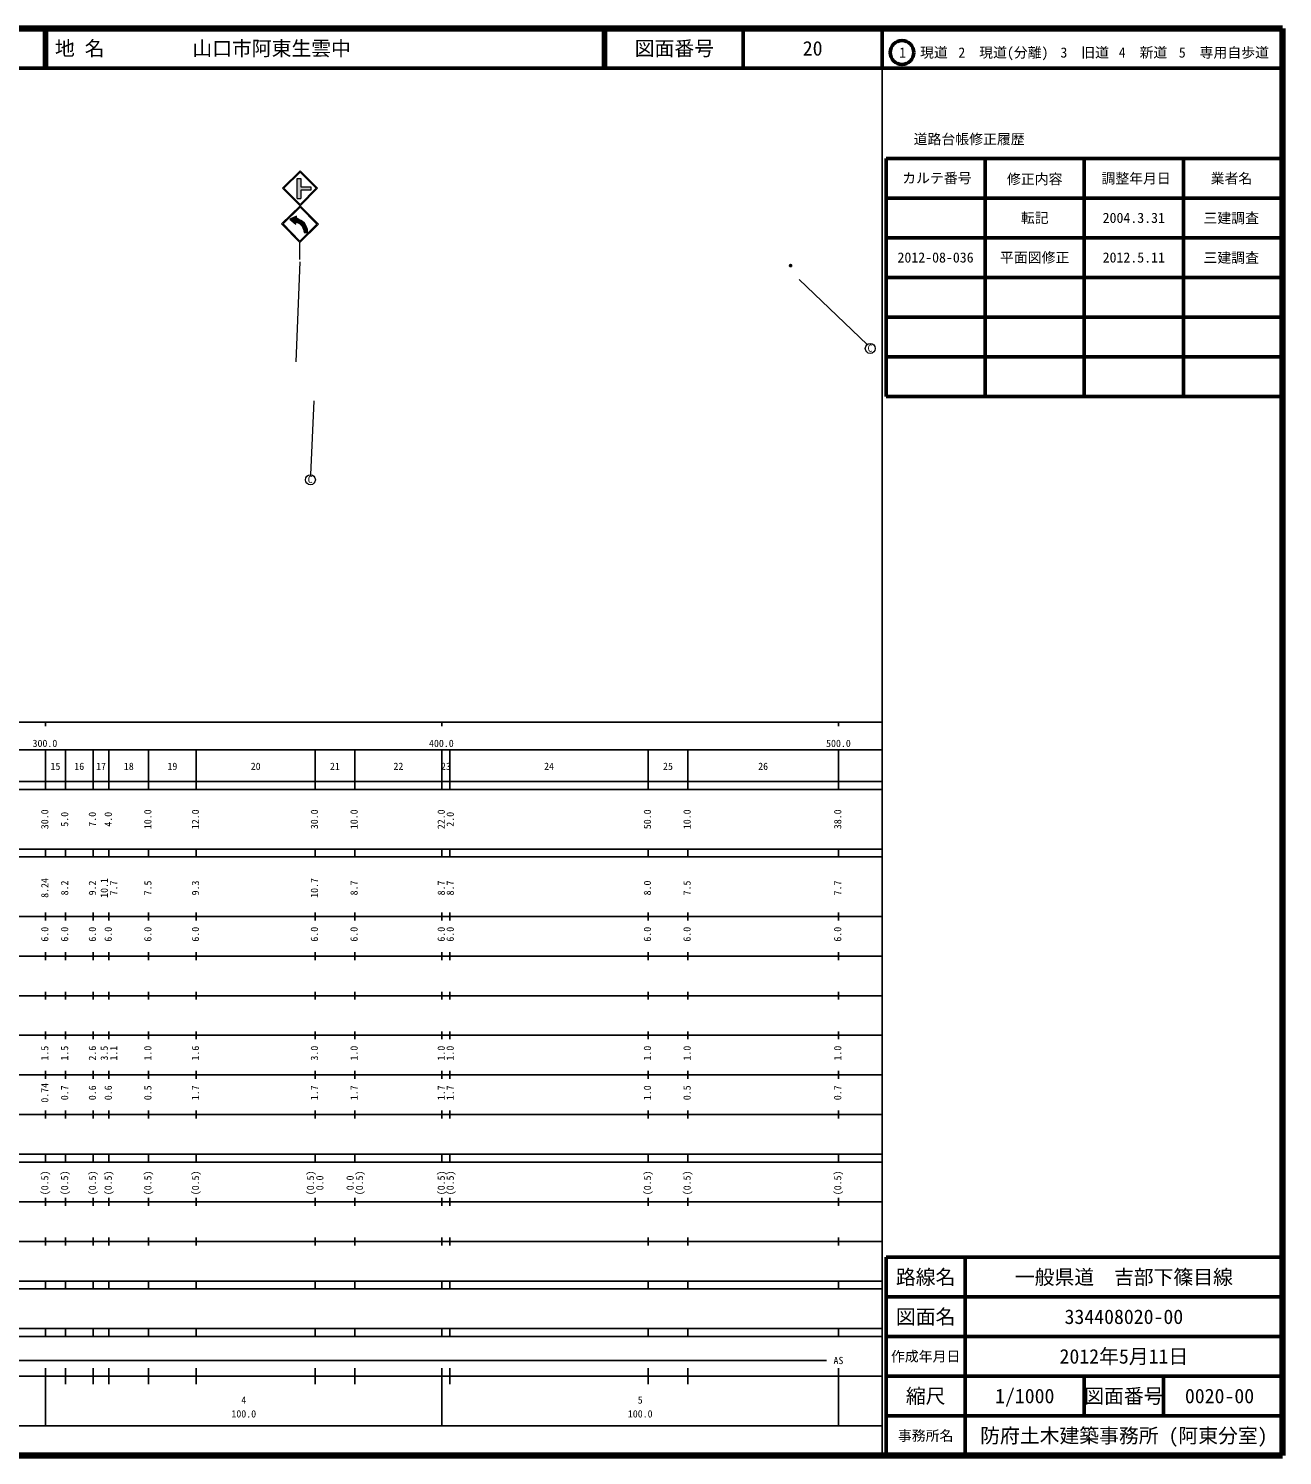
# Model space of a CAD drawing. Units: millimetres on the paper, with parts at other scales. Extents: x 40 to 680, y 20 to 380.
# Drawn here: x 363.7 to 680, y 20 to 380 of the extents above; entities that cross this region are included whole.
import ezdxf
from ezdxf.enums import TextEntityAlignment as Align

# ---------------------------------------------------------------- set-up
doc = ezdxf.new("R2010")
doc.units = ezdxf.units.MM
doc.header["$PDMODE"] = 32
doc.header["$PDSIZE"] = 0.5
for name, color, linetype, lineweight in [('M-BGD', 7, 'Continuous', 13), ('M-STR-STRC', 7, 'Continuous', 13), ('M-TTL', 2, 'Continuous', 140), ('M-TTL-BAND', 7, 'Continuous', 25), ('M-TTL-FRAM', 2, 'Continuous', 50), ('M-TTL-LINE', 7, 'Continuous', 50)]:
    doc.layers.add(name, color=color, linetype=linetype, lineweight=lineweight)
doc.layers.add('M-OTRS', color=6, linetype='Continuous')
doc.layers.add('M-TTL-TXT', color=7, linetype='Continuous')
doc.styles.add('ＭＳ ゴシック', font='')
doc.styles.get('ＭＳ ゴシック').set_extended_font_data('MS Gothic')

msp = doc.modelspace()

# ---------------------------------------------------------------- hatches: boundary and pattern name
at = {"layer": 'M-STR-STRC'}
for points in [[(432.396, 337.137), (432.396, 339.241), (434.894, 339.241), (434.894, 340.064), (432.36, 340.064), (432.36, 342.186), (431.447, 342.186), (431.447, 337.137)], [(432.396, 337.137), (432.396, 339.241), (434.894, 339.241), (434.894, 340.064), (432.36, 340.064), (432.36, 342.186), (431.447, 342.186), (431.447, 337.137)], [(432.396, 337.137), (432.396, 339.241), (434.894, 339.241), (434.894, 340.064), (432.36, 340.064), (432.36, 342.186), (431.447, 342.186), (431.447, 337.137)], [(432.396, 337.137), (432.396, 339.241), (434.894, 339.241), (434.894, 340.064), (432.36, 340.064), (432.36, 342.186), (431.447, 342.186), (431.447, 337.137)], [(432.396, 337.137), (432.396, 339.241), (434.894, 339.241), (434.894, 340.064), (432.36, 340.064), (432.36, 342.186), (431.447, 342.186), (431.447, 337.137)], [(431.447, 342.186), (432.36, 342.186), (432.36, 340.064), (434.894, 340.064), (434.894, 339.241), (432.396, 339.241), (432.396, 337.137), (431.447, 337.137)], [(431.214, 331.177), (431.167, 330.627), (429.584, 331.895), (431.339, 332.671), (431.305, 332.036), (431.446, 332.035), (431.868, 331.863), (432.388, 331.59), (432.78, 331.305), (433.285, 330.864), (433.494, 330.637), (433.827, 329.957), (434.048, 329.293), (434.041, 328.503), (433.209, 328.509), (433.143, 328.99), (433.075, 329.329), (432.909, 329.711), (432.812, 329.923), (432.631, 330.221), (432.337, 330.533), (432.043, 330.803), (431.734, 330.989)], [(431.214, 331.177), (431.167, 330.627), (429.584, 331.895), (431.339, 332.671), (431.305, 332.036), (431.446, 332.035), (431.868, 331.863), (432.388, 331.59), (432.78, 331.305), (433.285, 330.864), (433.494, 330.637), (433.827, 329.957), (434.048, 329.293), (434.041, 328.503), (433.209, 328.509), (433.143, 328.99), (433.075, 329.329), (432.909, 329.711), (432.812, 329.923), (432.631, 330.221), (432.337, 330.533), (432.043, 330.803), (431.734, 330.989)]]:
    msp.add_hatch(color=256, dxfattribs=at).paths.add_polyline_path(points)

# ---------------------------------------------------------------- linework, layer by layer
at = {"layer": 'M-BGD'}
for p, q in [((558.08, 316.668), (575.263, 300.316)), ((435.715, 286.078), (434.799, 267.445))]:
    msp.add_line(p, q, dxfattribs=at)
for centre in [(576.026, 299.283), (434.809, 266.151)]:
    msp.add_circle(centre, 1.25, dxfattribs=at)
at = {"layer": 'M-OTRS'}
msp.add_point((555.945, 320.18), dxfattribs=at)
at = {"layer": 'M-STR-STRC'}
for p, q in [((427.808, 339.714), (432.22, 344.127)), ((428.147, 339.714), (432.22, 343.787)), ((431.447, 342.186), (432.36, 342.186)), ((431.447, 337.137), (431.447, 342.186)), ((432.22, 344.127), (436.632, 339.714)), ((432.22, 343.787), (436.293, 339.714)), ((432.36, 342.186), (432.36, 340.064)), ((432.22, 335.302), (427.808, 339.714)), ((432.22, 335.641), (428.147, 339.714)), ((436.632, 339.714), (432.22, 335.302)), ((436.293, 339.714), (432.22, 335.641)), ((432.36, 340.064), (434.894, 340.064)), ((434.894, 339.241), (432.396, 339.241)), ((432.396, 339.241), (432.396, 337.137)), ((434.894, 340.064), (434.894, 339.241)), ((432.22, 335.302), (427.55, 330.706)), ((432.217, 334.946), (427.906, 330.703)), ((431.447, 337.137), (432.396, 337.137)), ((436.459, 330.635), (432.217, 334.946)), ((436.816, 330.632), (432.22, 335.302)), ((427.55, 330.706), (432.146, 326.036)), ((427.906, 330.703), (432.149, 326.393)), ((432.146, 326.036), (436.816, 330.632)), ((432.149, 326.393), (436.459, 330.635)), ((432.146, 321.769), (432.146, 326.036)), ((432.138, 321.169), (431.14, 295.911))]:
    msp.add_line(p, q, dxfattribs=at)
msp.add_lwpolyline([(434.041, 328.503), (434.048, 329.293), (433.827, 329.957), (433.494, 330.637), (433.285, 330.864), (432.78, 331.305), (432.388, 331.59), (431.868, 331.863), (431.446, 332.035), (431.305, 332.036), (431.339, 332.671), (429.584, 331.895), (431.167, 330.627), (431.214, 331.177), (431.734, 330.989), (432.043, 330.803), (432.337, 330.533), (432.631, 330.221), (432.812, 329.923), (432.909, 329.711), (433.075, 329.329), (433.143, 328.99), (433.209, 328.509)], close=True, dxfattribs=at)
at = {"layer": 'M-TTL'}
for p, q in [((680, 380), (40, 380)), ((680, 20), (680, 380)), ((40, 20), (680, 20))]:
    msp.add_line(p, q, dxfattribs=at)
at = {"layer": 'M-TTL-BAND'}
for p, q in [((579, 20), (579, 370)), ((40, 205), (579, 205)), ((368, 205), (368, 204)), ((468, 205), (468, 204)), ((568, 205), (568, 204)), ((68, 198), (579, 198)), ((368, 188), (368, 198)), ((373, 188), (373, 198)), ((380, 188), (380, 198)), ((384, 188), (384, 198)), ((394, 188), (394, 198)), ((406, 188), (406, 198)), ((436, 188), (436, 198)), ((446, 188), (446, 198)), ((468, 188), (468, 198)), ((470, 188), (470, 198)), ((520, 188), (520, 198)), ((530, 188), (530, 198)), ((568, 188), (568, 198)), ((40, 190), (579, 190)), ((40, 188), (579, 188)), ((40, 173), (579, 173)), ((368, 171), (368, 173)), ((373, 171), (373, 173)), ((380, 171), (380, 173)), ((384, 171), (384, 173)), ((394, 171), (394, 173)), ((406, 171), (406, 173)), ((436, 171), (436, 173)), ((446, 171), (446, 173)), ((468, 171), (468, 173)), ((470, 171), (470, 173)), ((520, 171), (520, 173)), ((530, 171), (530, 173)), ((568, 171), (568, 173)), ((40, 171), (579, 171)), ((40, 156), (579, 156)), ((368, 155), (368, 157)), ((373, 155), (373, 157)), ((380, 155), (380, 157)), ((384, 155), (384, 157)), ((394, 155), (394, 157)), ((406, 155), (406, 157)), ((436, 155), (436, 157)), ((446, 155), (446, 157)), ((468, 155), (468, 157)), ((470, 155), (470, 157)), ((520, 155), (520, 157)), ((530, 155), (530, 157)), ((568, 155), (568, 157)), ((46, 146), (579, 146)), ((368, 145), (368, 147)), ((373, 145), (373, 147)), ((380, 145), (380, 147)), ((384, 145), (384, 147)), ((394, 145), (394, 147)), ((406, 145), (406, 147)), ((436, 145), (436, 147)), ((446, 145), (446, 147)), ((468, 145), (468, 147)), ((470, 145), (470, 147)), ((520, 145), (520, 147)), ((530, 145), (530, 147)), ((568, 145), (568, 147)), ((368, 135), (368, 137)), ((373, 135), (373, 137)), ((380, 135), (380, 137)), ((384, 135), (384, 137)), ((394, 135), (394, 137)), ((406, 135), (406, 137)), ((436, 135), (436, 137)), ((446, 135), (446, 137)), ((468, 135), (468, 137)), ((470, 135), (470, 137)), ((520, 135), (520, 137)), ((530, 135), (530, 137)), ((568, 135), (568, 137)), ((52, 136), (579, 136)), ((46, 126), (579, 126)), ((368, 125), (368, 127)), ((373, 125), (373, 127)), ((380, 125), (380, 127)), ((384, 125), (384, 127)), ((394, 125), (394, 127)), ((406, 125), (406, 127)), ((436, 125), (436, 127)), ((446, 125), (446, 127)), ((468, 125), (468, 127)), ((470, 125), (470, 127)), ((520, 125), (520, 127)), ((530, 125), (530, 127)), ((568, 125), (568, 127)), ((52, 116), (579, 116)), ((368, 115), (368, 117)), ((373, 115), (373, 117)), ((380, 115), (380, 117)), ((384, 115), (384, 117)), ((394, 115), (394, 117)), ((406, 115), (406, 117)), ((436, 115), (436, 117)), ((446, 115), (446, 117)), ((468, 115), (468, 117)), ((470, 115), (470, 117)), ((520, 115), (520, 117)), ((530, 115), (530, 117)), ((568, 115), (568, 117)), ((46, 106), (579, 106)), ((368, 105), (368, 107)), ((373, 105), (373, 107)), ((380, 105), (380, 107)), ((384, 105), (384, 107)), ((394, 105), (394, 107)), ((406, 105), (406, 107)), ((436, 105), (436, 107)), ((446, 105), (446, 107)), ((468, 105), (468, 107)), ((470, 105), (470, 107)), ((520, 105), (520, 107)), ((530, 105), (530, 107)), ((568, 105), (568, 107)), ((40, 96), (579, 96)), ((40, 94), (579, 94)), ((368, 94), (368, 96)), ((373, 94), (373, 96)), ((380, 94), (380, 96)), ((384, 94), (384, 96)), ((394, 94), (394, 96)), ((406, 94), (406, 96)), ((436, 94), (436, 96)), ((446, 94), (446, 96)), ((468, 94), (468, 96)), ((470, 94), (470, 96)), ((520, 94), (520, 96)), ((530, 94), (530, 96)), ((568, 94), (568, 96)), ((49, 84), (579, 84)), ((368, 83), (368, 85)), ((373, 83), (373, 85)), ((380, 83), (380, 85)), ((384, 83), (384, 85)), ((394, 83), (394, 85)), ((406, 83), (406, 85)), ((436, 83), (436, 85)), ((446, 83), (446, 85)), ((468, 83), (468, 85)), ((470, 83), (470, 85)), ((520, 83), (520, 85)), ((530, 83), (530, 85)), ((568, 83), (568, 85)), ((40, 74), (579, 74)), ((368, 73), (368, 75)), ((373, 73), (373, 75)), ((380, 73), (380, 75)), ((384, 73), (384, 75)), ((394, 73), (394, 75)), ((406, 73), (406, 75)), ((436, 73), (436, 75)), ((446, 73), (446, 75)), ((468, 73), (468, 75)), ((470, 73), (470, 75)), ((520, 73), (520, 75)), ((530, 73), (530, 75)), ((568, 73), (568, 75)), ((40, 64), (579, 64)), ((40, 62), (579, 62)), ((368, 62), (368, 64)), ((373, 62), (373, 64)), ((380, 62), (380, 64)), ((384, 62), (384, 64)), ((394, 62), (394, 64)), ((406, 62), (406, 64)), ((436, 62), (436, 64)), ((446, 62), (446, 64)), ((468, 62), (468, 64)), ((470, 62), (470, 64)), ((520, 62), (520, 64)), ((530, 62), (530, 64)), ((568, 62), (568, 64)), ((40, 52), (579, 52)), ((368, 50), (368, 52)), ((373, 50), (373, 52)), ((380, 50), (380, 52)), ((384, 50), (384, 52)), ((394, 50), (394, 52)), ((406, 50), (406, 52)), ((436, 50), (436, 52)), ((446, 50), (446, 52)), ((468, 50), (468, 52)), ((470, 50), (470, 52)), ((520, 50), (520, 52)), ((530, 50), (530, 52)), ((568, 50), (568, 52)), ((40, 50), (579, 50)), ((71, 44), (565, 44)), ((40, 40), (579, 40)), ((368, 27.5), (368, 42)), ((373, 38), (373, 42)), ((380, 38), (380, 42)), ((384, 38), (384, 42)), ((394, 38), (394, 42)), ((406, 38), (406, 42)), ((436, 38), (436, 42)), ((446, 38), (446, 42)), ((468, 27.5), (468, 42)), ((470, 38), (470, 42)), ((520, 38), (520, 42)), ((530, 38), (530, 42)), ((568, 27.5), (568, 42)), ((68, 27.5), (579, 27.5))]:
    msp.add_line(p, q, dxfattribs=at)
at = {"layer": 'M-TTL-FRAM'}
for p, q in [((580, 347.197), (580, 287.197)), ((580, 347.197), (680, 347.197)), ((580, 287.197), (680, 287.197)), ((680, 70), (580, 70)), ((580, 70), (580, 20))]:
    msp.add_line(p, q, dxfattribs=at)
at = {"layer": 'M-TTL-LINE'}
for p, q in [((367.75, 380), (367.75, 370)), ((368.25, 380), (368.25, 370)), ((508.747, 380), (508.747, 370)), ((509.247, 380), (509.247, 370)), ((543.997, 380), (543.997, 370)), ((579, 380), (579, 370)), ((40, 370), (680, 370)), ((605, 347.197), (605, 287.197)), ((630, 347.197), (630, 287.197)), ((655, 347.197), (655, 287.197)), ((580, 337.197), (680, 337.197)), ((580, 327.197), (680, 327.197)), ((580, 317.197), (680, 317.197)), ((580, 307.197), (680, 307.197)), ((580, 297.197), (680, 297.197)), ((600, 70), (600, 20)), ((680, 60), (580, 60)), ((680, 50), (580, 50)), ((680, 40), (580, 40)), ((630, 40), (630, 30)), ((650, 40), (650, 30)), ((680, 30), (580, 30))]:
    msp.add_line(p, q, dxfattribs=at)
msp.add_circle((584.031, 373.958), 3, dxfattribs=at)

# ---------------------------------------------------------------- texts
at = {"layer": 'M-BGD', "style": 'ＭＳ ゴシック'}
for p in [(575.347, 297.909), (434.13, 264.777)]:
    msp.add_text('C', height=1.833, dxfattribs=at).set_placement(p, align=Align.BOTTOM_LEFT)
at = {"layer": 'M-TTL-BAND', "style": 'ＭＳ ゴシック'}
for s, p in [('300.0', (367.844, 198.195)), ('400.0', (467.844, 198.195)), ('500.0', (568, 198.195)), ('15', (370.5, 192.405)), ('16', (376.5, 192.405)), ('17', (382, 192.405)), ('18', (389, 192.405)), ('19', (400, 192.405)), ('20', (421, 192.405)), ('21', (441, 192.405)), ('22', (457, 192.405)), ('23', (469, 192.405)), ('24', (495, 192.405)), ('25', (525, 192.405)), ('26', (549, 192.405)), ('AS', (568, 42.5)), ('4', (418, 32.523)), ('5', (518, 32.523)), ('100.0', (418, 29.033)), ('100.0', (518, 29.033))]:
    msp.add_text(s, height=1.833, dxfattribs=at).set_placement(p, align=Align.BOTTOM_CENTER)
for s, p in [('30.0', (369.265, 180.5)), ('5.0', (374.265, 180.5)), ('7.0', (381.265, 180.5)), ('4.0', (385.265, 180.5)), ('10.0', (395.265, 180.5)), ('12.0', (407.265, 180.5)), ('30.0', (437.265, 180.5)), ('10.0', (447.265, 180.5)), ('22.0', (469.265, 180.5)), ('2.0', (471.529, 180.5)), ('50.0', (521.265, 180.5)), ('10.0', (531.265, 180.5)), ('38.0', (569.265, 180.5)), ('8.24', (369.265, 163.174)), ('8.2', (374.265, 163.174)), ('9.2', (381.265, 163.174)), ('10.1', (384.265, 163.174)), ('7.7', (386.635, 163.174)), ('7.5', (395.265, 163.174)), ('9.3', (407.265, 163.174)), ('10.7', (437.265, 163.174)), ('8.7', (447.265, 163.174)), ('8.7', (469.265, 163.174)), ('8.7', (471.529, 163.174)), ('8.0', (521.265, 163.174)), ('7.5', (531.265, 163.174)), ('7.7', (569.265, 163.174)), ('6.0', (369.265, 151.5)), ('6.0', (374.265, 151.5)), ('6.0', (381.265, 151.5)), ('6.0', (385.265, 151.5)), ('6.0', (395.265, 151.5)), ('6.0', (407.265, 151.5)), ('6.0', (437.265, 151.5)), ('6.0', (447.265, 151.5)), ('6.0', (469.265, 151.5)), ('6.0', (471.529, 151.5)), ('6.0', (521.265, 151.5)), ('6.0', (531.265, 151.5)), ('6.0', (569.265, 151.5)), ('1.5', (369.265, 121.5)), ('1.5', (374.265, 121.5)), ('2.6', (381.265, 121.5)), ('3.5', (384.265, 121.5)), ('1.1', (386.635, 121.5)), ('1.0', (395.265, 121.5)), ('1.6', (407.265, 121.5)), ('3.0', (437.265, 121.5)), ('1.0', (447.265, 121.5)), ('1.0', (469.265, 121.5)), ('1.0', (471.529, 121.5)), ('1.0', (521.265, 121.5)), ('1.0', (531.265, 121.5)), ('1.0', (569.265, 121.5)), ('0.74', (369.265, 111.5)), ('0.7', (374.265, 111.5)), ('0.6', (381.265, 111.5)), ('0.6', (385.265, 111.5)), ('0.5', (395.265, 111.5)), ('1.7', (407.265, 111.5)), ('1.7', (437.265, 111.5)), ('1.7', (447.265, 111.5)), ('1.7', (469.265, 111.5)), ('1.7', (471.529, 111.5)), ('1.0', (521.265, 111.5)), ('0.5', (531.265, 111.5)), ('0.7', (569.265, 111.5)), ('(0.5)', (369.265, 88.764)), ('(0.5)', (374.265, 88.764)), ('(0.5)', (381.265, 88.764)), ('(0.5)', (385.265, 88.764)), ('(0.5)', (395.265, 88.764)), ('(0.5)', (407.265, 88.764)), ('(0.5)', (436.265, 88.764)), ('0.0', (438.635, 88.764)), ('0.0', (446.265, 88.764)), ('(0.5)', (448.635, 88.764)), ('(0.5)', (469.265, 88.764)), ('(0.5)', (471.529, 88.764)), ('(0.5)', (521.265, 88.764)), ('(0.5)', (531.265, 88.764)), ('(0.5)', (569.265, 88.764))]:
    msp.add_text(s, height=1.833, rotation=90, dxfattribs=at).set_placement(p, align=Align.BOTTOM_CENTER)
at = {"layer": 'M-TTL-TXT', "style": 'ＭＳ ゴシック'}
for s, p in [('地 名', (370.38, 375)), ('山口市阿東生雲中', (405.024, 375))]:
    msp.add_text(s, height=3.666, dxfattribs=at).set_placement(p, align=Align.MIDDLE_LEFT)
for s, height, p in [('図面番号', 3.666, (526.622, 375)), ('20', 3.666, (561.497, 375)), ('1\u3000現道', 2.566, (589.448, 373.958)), ('2\u3000現道(分離)', 2.566, (609.619, 373.958)), ('3\u3000旧道', 2.566, (630.121, 373.958)), ('4\u3000新道', 2.566, (644.824, 373.958)), ('5\u3000専用自歩道', 2.566, (665.228, 373.958)), ('道路台帳修正履歴', 2.566, (600.968, 352.113)), ('カルテ番号', 2.566, (592.839, 342.277)), ('修正内容', 2.566, (617.509, 342.023)), ('調整年月日', 2.566, (643.089, 342.197)), ('業者名', 2.566, (667.134, 342.197)), ('転記', 2.566, (617.5, 332.245)), ('2004.3.31', 2.566, (642.5, 332.245)), ('三建調査', 2.566, (667.077, 332.189)), ('2012-08-036', 2.566, (592.5, 322.245)), ('平面図修正', 2.566, (617.5, 322.245)), ('2012.5.11', 2.566, (642.5, 322.245)), ('三建調査', 2.566, (667.077, 322.189)), ('路線名', 3.666, (590, 65)), ('路線名', 3.666, (590, 65)), ('一般県道\u3000吉部下篠目線', 3.666, (640, 65)), ('図面名', 3.666, (590, 55)), ('図面名', 3.666, (590, 55)), ('334408020-00', 3.666, (640, 55)), ('2012年5月11日', 3.666, (640, 45)), ('作成年月日', 2.566, (590, 45)), ('作成年月日', 2.566, (590, 45)), ('縮尺', 3.666, (590, 35)), ('縮尺', 3.666, (590, 35)), ('1/1000', 3.666, (615, 35)), ('図面番号', 3.666, (640, 35)), ('図面番号', 3.666, (640, 35)), ('0020-00', 3.666, (664.125, 35)), ('事務所名', 2.566, (590, 25)), ('事務所名', 2.566, (590, 25)), ('防府土木建築事務所 (阿東分室)', 3.666, (640, 25))]:
    msp.add_text(s, height=height, dxfattribs=at).set_placement(p, align=Align.MIDDLE_CENTER)

doc.saveas('drawing.dxf')
